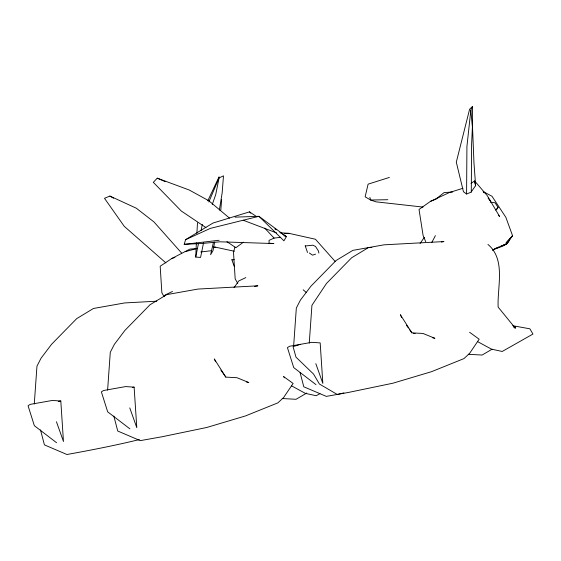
<?xml version="1.0" encoding="UTF-8"?>
<svg xmlns="http://www.w3.org/2000/svg" width="561" height="561" viewBox="0 0 561 561"><rect width="100%" height="100%" fill="white"/><g stroke="black" fill="none" stroke-linecap="round" stroke-linejoin="round"><path stroke-width="0.84" d="M472.453 106.499L472.369 123.322L473.961 162.823L475.63 185.586L471.03 192.199L466.591 194.008L463.449 191.722L456.303 162.185L469.599 109.255L472.453 106.499L470.847 110.159L466.92 146.568L466.591 194.008M471.282 192.1L471.605 144.661L472.397 126.933L470.847 110.159M203.538 242.822L200.579 257.422L195.726 257.064L196.378 242.885M196.904 233.299L197.479 222.836M34.277 404.025L36.963 366.158L41.037 358.22L51.605 344.251L76.689 318.634L93.435 308.487L124.633 302.94L156.778 301.194M107.6 390.161L110.286 352.287L114.36 344.356L124.928 330.387L150.011 304.77L166.757 294.623L197.956 289.069L257.892 285.815L254.456 286.433M293.648 345.913L296.334 308.045L300.408 300.114L310.976 286.138L336.06 260.528L352.806 250.381L384.005 244.827L443.947 241.574L441.367 242.029M309.251 343.136L311.937 305.268L326.495 283.445L351.656 257.751L368.402 247.604L371.887 247.394M220.817 210.031L221.651 199.365M219.351 210.102L222.149 192.984L223.488 175.845L219.056 177.921L208.811 201.995M214.681 242.079L213.061 250.508L210.62 254.687L213.453 242.282M219.056 177.921L215.726 194.569L212.275 204.449M195.726 257.064L198.51 243.32M201.119 230.438L202.332 224.421M280.647 237.324L274.091 238.102L269.077 240.353L269.042 243.201L273.901 243.558L219.926 241.805L202.269 243.46L184.197 244.351L185.593 239.673L212.963 223.054L249.519 211.862L256.749 216.721M510.005 238.334C508.196 246.447 498.666 246.868 492.523 250.031M207.794 200.831L219.071 176.792M490.209 202.128L495.075 202.787L498.042 207.346L497.284 208.846L495.91 209.737M431.851 242.366L435.406 235.606M507.754 241.98L506.52 244.203L512.558 235.704L505.868 217.324L492.004 196.28L483.126 191.525L484.122 192.844M164.478 296.18L165.425 294.827L172.508 291.461M234.014 287.709L238.748 280.963L245.83 277.597M420.063 243.46L424.319 237.394M495.707 210.045L498.042 207.346M506.05 242.689L512.558 235.704L505.377 244.33L503.687 245.234M229.47 218.096L208.797 200.747L189.141 189.969L157.262 178.167L153.314 182.325L181.322 211.041L205.929 227.577M436.079 198.952L444.116 192.577L452.692 192.002M243.46 242.163L235.83 247.745L234.933 247.071L233.502 252.366L235.178 278.908L237.787 283.424M462.944 188.279L449.396 192.535L430.49 201.343L419.025 209.456L423.106 235.487L425.722 241.693M471.009 183.377L474.606 180.937L475.63 185.586M196.82 248.586L189.934 249.084L171.834 258.481L160.18 266.23L161.863 292.772L164.036 296.538M423.036 207.079L375.989 201.834L370.611 200.025L365.134 196.813L368.107 184.148L389.397 177.423M306.748 393.037L296.061 399.292L282.197 398.527M492.088 349.208L482.109 355.05L468.246 354.286M319.959 393.647L316.18 395.715L305.408 393.387L291.397 385.772M185.593 239.673L210.389 228.376L258.93 216.315L286.383 236.644L283.936 240.823L258.93 216.315L235.059 217.142M181.652 253.095L153.952 221.932L136.316 208.215L109.9 196.062L104.493 198.306L124.219 226.293L165.902 262.906M494.97 248.621L498.974 246.973M500.573 246.314L505.377 244.33L492.467 250.038M430.49 201.343L435.911 199.155M171.834 258.481L174.955 257.429M315.541 254.175L312.526 255.15L309.356 252.997M300.633 344.307L293.052 346.607L295.977 357.14L313.557 374.082L319.398 384.005L337.224 394.446L343.879 392.931M139.366 439.579C115.44 445.385 91.184 450.125 66.934 454.501L44.424 444.887L40.49 429.894M185.137 251.686L196.911 248.523M132.424 387.441L134.121 387.139L136.786 427.636L129.766 407.889M58.253 401.459L60.805 401.003L63.463 441.5L56.444 421.753M200.775 251.973L211.427 250.704M184.197 244.351L219.099 240.276M305.303 245.984L312.926 245.185L315.577 246.531L318.529 251.146L318.886 253.088M231.981 259.848L234.274 259.61M214.036 247.338L215.761 247.219L234.302 251.251M387.847 199.709L370.611 200.025L369.881 197.402M284.722 233.397L289.076 233.355L315.457 239.252L335.233 261.538M409.404 329.391L411.886 332.862L423.008 333.458L434.88 338.304L432.37 337.68M220.88 370.169L225.831 377.111L236.959 377.707L248.825 382.553L246.321 381.922M280.402 232.794L289.076 233.355M213.159 247.05L215.761 247.219M134.121 387.139L125.629 386.585L103.533 390.519L101.373 391.858L107.67 411.823L129.907 428.856M60.805 401.003L52.313 400.449L30.217 404.383L28.05 405.722L34.347 425.687L56.584 442.727M512.747 325.717L529.872 328.809L532.95 334.047L502.228 351.466L491.464 349.145L477.453 341.53M513.946 326.937L515.615 327.28L513.35 326.299M413.506 333.234L415.133 333.599M243.208 220.235L276.608 232.927M283.936 235.718L286.383 236.644L279.876 232.275M157.262 178.167L165.088 181.596M513.925 327.407L515.384 328.255L498.154 307.105C497.144 286.902 506.05 259.61 487.951 244.414M109.9 196.062L113.581 198.222M274.82 228.867L276.264 229.842M226.917 241.686L234.877 247.036M469.62 332.28L479.171 339.202L469.606 353.374L463.919 358.619L431.479 371.698L392.854 383.219L348.143 392.504L326.306 396.389L303.796 386.781L300.079 372.623M315.955 384.615L293.719 367.581L287.421 347.61L289.588 346.27L311.685 342.336L320.177 342.89L322.834 383.387L315.815 363.647M303.157 289.764L306.292 292.526M498.336 215.256L499.592 216.462L487.271 195.67L475.153 181.575M249.519 211.862L250.69 213.11M264.729 228.11L274.091 238.102M488.105 198.117L490.097 200.754L489.473 199.267M406.43 325.233L408.415 328.003M284.504 377.862L283.571 376.522L293.123 383.443L283.557 397.623L277.87 402.868L245.43 415.946L206.806 427.468L162.094 436.753L140.257 440.637L117.747 431.023L113.813 416.031M411.886 332.862L400.344 314.693L401.655 317.533M225.831 377.111L214.295 358.935L215.606 361.775M305.17 245.704L307.519 252.492M231.847 259.568L234.203 266.356M474.606 180.937L475.616 185.817"/></g></svg>
